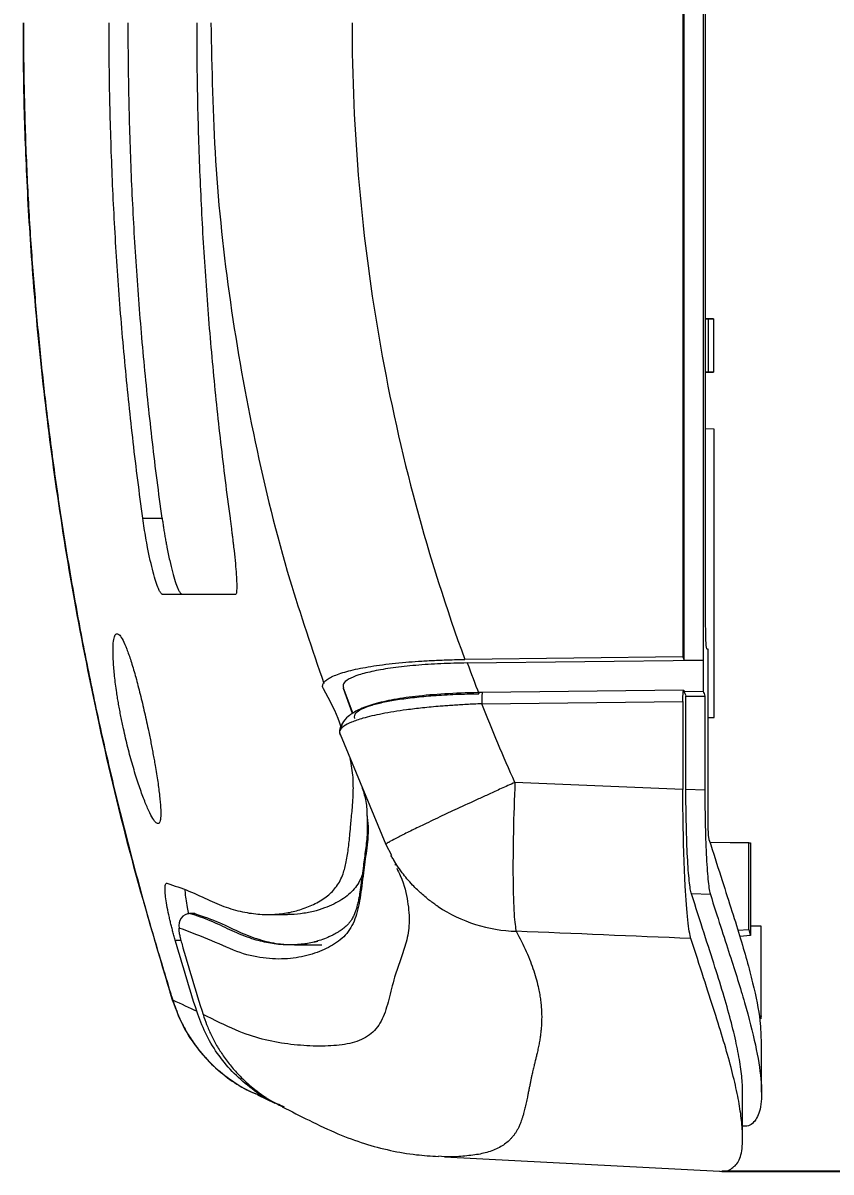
# Model space of a CAD drawing. Header units: inches. Extents: x 2021 to 3023, y 1089 to 1338.
# Drawn here: x 2209.61 to 2230.89, y 1208.26 to 1238.54 of the extents above; entities that cross this region are included whole.
import ezdxf

# ---------------------------------------------------------------- set-up
doc = ezdxf.new("R2010")
doc.units = ezdxf.units.IN
doc.styles.get("Standard").update_dxf_attribs({"font": 'txt', "bigfont": 'gbcbig.shx'})
doc.dimstyles.new('2', dxfattribs={"dimtxt": 2, "dimasz": 1.5, "dimexe": 0.18, "dimexo": 0.0625, "dimgap": 0.1, "dimtad": 0, "dimzin": 9, "dimdsep": 46, "dimtxsty": 'Standard', "dimcen": 0.5, "dimclrd": 3, "dimclre": 3, "dimadec": 0, "dimazin": 2, "dimtfac": 1, "dimtofl": 0, "dimtmove": 0, "dimatfit": 3, "dimfxl": 1, "dimtolj": 1, "dimtzin": 0, "dimarcsym": 0})

# ---------------------------------------------------------------- blocks, each defined once
blk = doc.blocks.new('*D107')
at = {"color": 3, "lineweight": -2}
for p, q in [((2228.104, 1268.799), (2235.03, 1268.799)), ((2234.85, 1267.299), (2234.85, 1242.472)), ((2234.85, 1209.779), (2234.85, 1234.606)), ((2228.017, 1208.279), (2235.03, 1208.279))]:
    blk.add_line(p, q, dxfattribs=at)
at = {"color": 3}
for points in [[(2234.6, 1267.299), (2235.1, 1267.299), (2234.85, 1268.799)], [(2234.6, 1209.779), (2235.1, 1209.779), (2234.85, 1208.279)]]:
    blk.add_solid(points, dxfattribs=at)
at = {"layer": 'Defpoints', "color": 0}
for p in [(2228.042, 1268.799), (2234.85, 1268.799), (2227.954, 1208.279)]:
    blk.add_point(p, dxfattribs=at)
at = {"color": 0, "insert": (2234.85, 1238.539), "char_height": 2, "attachment_point": 5, "rotation": 90}
blk.add_mtext('\\A1;60.52', dxfattribs=at)

msp = doc.modelspace()

# ---------------------------------------------------------------- linework, layer by layer
at = {"color": 7, "linetype": 'Continuous', "lineweight": 15}
for p, q in [((2227.025, 1221.742), (2227.025, 1255.329)), ((2227.526, 1255.329), (2227.526, 1221.742)), ((2226.993, 1255.242), (2226.993, 1221.829)), ((2227.593, 1222.636), (2227.593, 1254.435)), ((2227.8, 1230.736), (2227.593, 1230.737)), ((2227.593, 1230.736), (2227.658, 1230.736)), ((2227.658, 1230.736), (2227.8, 1230.736)), ((2227.658, 1230.736), (2227.658, 1229.336)), ((2227.8, 1230.736), (2227.8, 1229.336)), ((2227.593, 1229.334), (2227.8, 1229.336)), ((2227.658, 1229.336), (2227.593, 1229.335)), ((2227.8, 1229.336), (2227.658, 1229.336)), ((2227.816, 1227.836), (2227.593, 1227.837)), ((2227.816, 1224.036), (2227.816, 1227.836)), ((2212.769, 1225.486), (2213.278, 1225.486)), ((2227.816, 1220.236), (2227.816, 1224.036)), ((2227.658, 1222.036), (2227.632, 1222.036)), ((2227.658, 1217.589), (2227.658, 1222.036)), ((2226.993, 1221.829), (2221.251, 1221.764)), ((2221.315, 1221.671), (2227.508, 1221.742)), ((2227.025, 1221.742), (2227.508, 1221.742)), ((2227.508, 1221.742), (2227.526, 1221.742)), ((2227.526, 1221.742), (2227.526, 1220.928)), ((2218.046, 1221.018), (2218.297, 1220.338)), ((2227.012, 1220.953), (2221.709, 1220.893)), ((2227.027, 1220.923), (2227.526, 1220.928)), ((2221.695, 1220.594), (2226.993, 1220.655)), ((2226.993, 1220.655), (2226.993, 1218.34)), ((2227.073, 1220.793), (2227.572, 1220.799)), ((2227.073, 1218.34), (2227.073, 1220.793)), ((2227.572, 1220.799), (2227.572, 1218.319)), ((2227.658, 1220.234), (2227.816, 1220.236)), ((2217.964, 1219.798), (2219.165, 1216.885)), ((2226.993, 1218.34), (2222.569, 1218.524)), ((2219.166, 1216.885), (2219.315, 1216.604)), ((2227.706, 1216.945), (2228.77, 1216.936)), ((2228.728, 1216.936), (2227.706, 1216.944)), ((2228.728, 1214.652), (2228.728, 1216.936)), ((2228.728, 1216.936), (2228.77, 1216.936)), ((2228.77, 1216.936), (2228.77, 1214.49)), ((2219.406, 1216.372), (2219.42, 1216.342)), ((2214.135, 1215.068), (2213.997, 1215.068)), ((2216.061, 1215.043), (2216.579, 1215.043)), ((2228.442, 1214.627), (2228.728, 1214.652)), ((2228.77, 1214.49), (2228.492, 1214.465)), ((2229.052, 1214.736), (2228.77, 1214.738)), ((2229.052, 1212.37), (2229.052, 1214.736)), ((2216.762, 1214.243), (2217.486, 1214.243)), ((2213.482, 1212.993), (2213.543, 1212.795)), ((2213.497, 1212.98), (2213.489, 1212.988)), ((2228.999, 1212.366), (2229.052, 1212.37)), ((2229.066, 1210.361), (2229.066, 1211.667)), ((2215.791, 1210.29), (2216.247, 1210.074)), ((2228.566, 1209.161), (2228.566, 1210.355)), ((2220.715, 1208.662), (2220.555, 1208.672)), ((2220.715, 1208.659), (2227.954, 1208.279))]:
    msp.add_line(p, q, dxfattribs=at)
at = {"color": 8, "linetype": 'Continuous', "lineweight": 15}
for p, q in [((2218.294, 1220.336), (2218.053, 1220.997)), ((2227.572, 1218.319), (2227.073, 1218.34)), ((2227.717, 1215.569), (2227.221, 1215.589)), ((2214.016, 1215.067), (2214.142, 1215.067)), ((2213.622, 1214.368), (2213.771, 1214.368))]:
    msp.add_line(p, q, dxfattribs=at)
at = {"color": 8, "linetype": 'Continuous', "lineweight": 15, "flags": 128}
for points in [[(2213.792, 1214.285), (2213.791, 1214.285), (2213.792, 1214.285)], [(2213.554, 1212.792), (2213.544, 1212.793), (2213.543, 1212.794)]]:
    msp.add_lwpolyline(points, dxfattribs=at)
at = {"color": 7, "linetype": 'Continuous', "lineweight": 15, "flags": 128}
msp.add_lwpolyline([(2214.356, 1212.409), (2214.356, 1212.409), (2214.357, 1212.409)], dxfattribs=at)
at = {"color": 8, "linetype": 'Continuous', "lineweight": 15}
msp.add_arc((2218.246, 1219.88), 0.295, 139.1684, 200.1491, dxfattribs=at)
at = {"color": 7, "linetype": 'Continuous', "lineweight": 15}
for centre, radius, start, end in [((2214.019, 1214.766), 0.301, 90.6314, 195.4284), ((2222.72, 1218.541), 3.942, 236.5314, 268.317)]:
    msp.add_arc(centre, radius, start, end, dxfattribs=at)
for points, knots in [([(2209.613, 1238.536), (2209.616, 1237.934), (2209.622, 1236.596), (2209.699, 1234.44), (2209.847, 1231.989), (2210.092, 1229.297), (2210.454, 1226.389), (2210.952, 1223.274), (2211.614, 1219.963), (2212.441, 1216.499), (2213.136, 1214.166), (2213.488, 1212.987)], [0, 0, 0, 0, 0.069611, 0.154754, 0.249419, 0.353607, 0.467318, 0.588269, 0.718405, 0.857728, 1, 1, 1, 1]), ([(2209.624, 1238.536), (2209.625, 1238.211), (2209.627, 1237.57), (2209.644, 1236.62), (2209.669, 1235.693), (2209.704, 1234.788), (2209.747, 1233.906), (2209.797, 1233.047), (2209.855, 1232.211), (2209.919, 1231.398), (2209.988, 1230.607), (2210.063, 1229.84), (2210.141, 1229.096), (2210.267, 1227.997), (2210.455, 1226.546), (2210.727, 1224.747), (2211.033, 1222.976), (2211.371, 1221.235), (2211.74, 1219.524), (2212.137, 1217.844), (2212.563, 1216.194), (2213.012, 1214.574), (2213.336, 1213.509), (2213.497, 1212.98)], [0, 0, 0, 0, 0.037486, 0.0741054, 0.1098607, 0.1447534, 0.1787839, 0.2119522, 0.2442579, 0.2757003, 0.306279, 0.3359934, 0.3648432, 0.3928281, 0.4638672, 0.5340081, 0.6032523, 0.671602, 0.7390598, 0.805628, 0.8713077, 0.9360989, 1, 1, 1, 1]), ([(2212.769, 1225.486), (2212.724, 1225.819), (2212.635, 1226.486), (2212.514, 1227.487), (2212.404, 1228.49), (2212.304, 1229.493), (2212.214, 1230.497), (2212.135, 1231.501), (2212.067, 1232.506), (2212.009, 1233.511), (2211.962, 1234.516), (2211.925, 1235.521), (2211.899, 1236.526), (2211.882, 1237.531), (2211.88, 1238.201), (2211.879, 1238.536)], [0, 0, 0, 0, 0.07709, 0.154155, 0.231194, 0.308208, 0.385195, 0.462153, 0.539083, 0.615981, 0.692847, 0.76968, 0.846481, 0.923253, 1, 1, 1, 1]), ([(2213.278, 1225.486), (2213.233, 1225.819), (2213.143, 1226.485), (2213.022, 1227.486), (2212.911, 1228.488), (2212.811, 1229.491), (2212.721, 1230.495), (2212.642, 1231.5), (2212.573, 1232.505), (2212.515, 1233.51), (2212.467, 1234.515), (2212.43, 1235.521), (2212.404, 1236.526), (2212.387, 1237.531), (2212.385, 1238.201), (2212.384, 1238.536)], [0, 0, 0, 0, 0.077075, 0.154104, 0.231102, 0.308088, 0.385075, 0.462059, 0.539026, 0.61596, 0.692843, 0.769673, 0.846465, 0.923235, 1, 1, 1, 1]), ([(2214.187, 1238.536), (2214.188, 1238.2), (2214.19, 1237.528), (2214.206, 1236.52), (2214.232, 1235.513), (2214.269, 1234.506), (2214.316, 1233.499), (2214.373, 1232.494), (2214.44, 1231.489), (2214.518, 1230.485), (2214.607, 1229.483), (2214.706, 1228.481), (2214.815, 1227.481), (2214.934, 1226.482), (2215.022, 1225.818), (2215.066, 1225.486)], [0, 0, 0, 0, 0.077013, 0.154008, 0.230987, 0.307955, 0.384911, 0.461855, 0.538785, 0.615701, 0.692599, 0.769479, 0.846339, 0.92318, 1, 1, 1, 1]), ([(2214.564, 1238.535), (2214.587, 1237.324), (2214.633, 1234.865), (2215.033, 1231.175), (2215.689, 1227.488), (2216.512, 1224.126), (2217.228, 1222.036), (2217.54, 1221.127)], [0, 0, 0, 0, 0.204694, 0.415646, 0.626603, 0.837561, 1, 1, 1, 1]), ([(2218.279, 1238.536), (2218.279, 1235.682), (2218.53, 1232.828), (2219.525, 1227.209), (2220.27, 1224.443), (2221.251, 1221.764)], [0, 0, 0, 0, 0.5, 0.5, 1, 1, 1, 1]), ([(2213.291, 1223.477), (2213.286, 1223.477), (2213.276, 1223.479), (2213.259, 1223.493), (2213.241, 1223.514), (2213.222, 1223.544), (2213.202, 1223.583), (2213.167, 1223.661), (2213.114, 1223.807), (2213.041, 1224.059), (2212.966, 1224.364), (2212.902, 1224.675), (2212.849, 1224.964), (2212.806, 1225.222), (2212.781, 1225.398), (2212.769, 1225.486)], [0, 0, 0, 0, 0.0420122, 0.0837154, 0.1252928, 0.1669293, 0.2088092, 0.2511136, 0.3759303, 0.5011171, 0.6258172, 0.7504308, 0.8340479, 0.9167641, 1, 1, 1, 1]), ([(2213.278, 1225.486), (2213.284, 1225.442), (2213.296, 1225.354), (2213.316, 1225.224), (2213.336, 1225.095), (2213.358, 1224.969), (2213.38, 1224.843), (2213.419, 1224.639), (2213.476, 1224.366), (2213.55, 1224.062), (2213.624, 1223.81), (2213.684, 1223.646), (2213.732, 1223.548), (2213.768, 1223.495), (2213.789, 1223.489), (2213.799, 1223.486)], [0, 0, 0, 0, 0.041791, 0.083273, 0.124621, 0.166013, 0.207628, 0.24964, 0.375302, 0.501053, 0.626594, 0.751871, 0.835013, 0.917247, 1, 1, 1, 1]), ([(2215.066, 1225.486), (2215.072, 1225.442), (2215.083, 1225.354), (2215.1, 1225.224), (2215.117, 1225.095), (2215.132, 1224.968), (2215.147, 1224.843), (2215.171, 1224.639), (2215.2, 1224.366), (2215.227, 1224.06), (2215.242, 1223.806), (2215.244, 1223.639), (2215.238, 1223.54), (2215.226, 1223.486), (2215.214, 1223.48), (2215.207, 1223.477)], [0, 0, 0, 0, 0.042019, 0.083661, 0.1251, 0.166515, 0.208083, 0.249981, 0.37495, 0.499634, 0.624654, 0.749506, 0.833193, 0.916191, 1, 1, 1, 1]), ([(2215.207, 1223.477), (2215.139, 1223.477), (2215.008, 1223.477), (2214.814, 1223.477), (2214.634, 1223.477), (2214.468, 1223.477), (2214.264, 1223.477), (2214.003, 1223.477), (2213.667, 1223.477), (2213.417, 1223.477), (2213.291, 1223.477)], [0, 0, 0, 0, 0.124663, 0.238435, 0.341353, 0.433444, 0.514723, 0.672469, 0.834201, 1, 1, 1, 1]), ([(2227.632, 1222.036), (2227.622, 1222.036), (2227.612, 1222.101), (2227.597, 1222.322), (2227.593, 1222.477), (2227.593, 1222.636)], [0, 0, 0, 0, 0.5, 0.5, 1, 1, 1, 1]), ([(2212.259, 1219.936), (2212.248, 1219.991), (2212.224, 1220.1), (2212.191, 1220.263), (2212.16, 1220.424), (2212.131, 1220.583), (2212.105, 1220.74), (2212.066, 1220.994), (2212.021, 1221.331), (2211.989, 1221.711), (2211.98, 1222.022), (2211.994, 1222.258), (2212.029, 1222.406), (2212.085, 1222.458), (2212.158, 1222.418), (2212.246, 1222.279), (2212.346, 1222.049), (2212.454, 1221.737), (2212.569, 1221.353), (2212.666, 1220.986), (2212.743, 1220.673), (2212.799, 1220.432), (2212.855, 1220.185), (2212.89, 1220.019), (2212.908, 1219.936)], [0, 0, 0, 0, 0.021158, 0.042083, 0.062864, 0.083593, 0.104362, 0.125262, 0.186706, 0.247405, 0.308464, 0.369615, 0.430362, 0.492177, 0.554759, 0.616823, 0.680326, 0.744222, 0.807805, 0.872012, 0.904206, 0.936063, 0.967891, 1, 1, 1, 1]), ([(2217.524, 1220.993), (2217.519, 1221.005), (2217.507, 1221.029), (2217.503, 1221.065), (2217.508, 1221.101), (2217.524, 1221.136), (2217.549, 1221.171), (2217.583, 1221.205), (2217.625, 1221.239), (2217.731, 1221.306), (2217.963, 1221.404), (2218.415, 1221.521), (2218.996, 1221.619), (2219.556, 1221.682), (2220.037, 1221.718), (2220.409, 1221.739), (2220.817, 1221.756), (2221.104, 1221.761), (2221.251, 1221.764)], [0, 0, 0, 0, 0.0318255, 0.0634286, 0.0947587, 0.1257656, 0.1564003, 0.1866158, 0.2163674, 0.2456132, 0.3689036, 0.4919643, 0.6152972, 0.7440561, 0.8011499, 0.8632538, 0.9297707, 1, 1, 1, 1]), ([(2221.315, 1221.671), (2221.08, 1221.667), (2220.614, 1221.657), (2219.951, 1221.612), (2219.349, 1221.547), (2218.839, 1221.46), (2218.437, 1221.358), (2218.169, 1221.243), (2218.028, 1221.128), (2218.045, 1221.054), (2218.053, 1221.02)], [0, 0, 0, 0, 0.131301, 0.260721, 0.390472, 0.518759, 0.645399, 0.771677, 0.896945, 1, 1, 1, 1]), ([(2217.986, 1220.01), (2217.975, 1220.044), (2217.885, 1220.331), (2217.694, 1220.682), (2217.524, 1220.993)], [0, 0, 0, 0, 0.115648, 1, 1, 1, 1]), ([(2221.708, 1220.892), (2221.41, 1220.885), (2220.835, 1220.871), (2220.048, 1220.807), (2219.386, 1220.716), (2218.854, 1220.596), (2218.45, 1220.449), (2218.175, 1220.278), (2218.013, 1220.095), (2217.99, 1219.969), (2217.979, 1219.911)], [0, 0, 0, 0, 0.167331, 0.322311, 0.465372, 0.596799, 0.71656, 0.824224, 0.919005, 1, 1, 1, 1]), ([(2218.352, 1220.21), (2218.346, 1220.26), (2218.337, 1220.345), (2218.523, 1220.461), (2218.76, 1220.553), (2219.081, 1220.636), (2219.469, 1220.708), (2219.919, 1220.768), (2220.435, 1220.815), (2221.007, 1220.849), (2221.417, 1220.857), (2221.621, 1220.861)], [0, 0, 0, 0, 0.154215, 0.258468, 0.362715, 0.464153, 0.565609, 0.668414, 0.771249, 0.885603, 1, 1, 1, 1]), ([(2221.714, 1220.889), (2221.711, 1220.896), (2221.709, 1220.897), (2221.704, 1220.876), (2221.701, 1220.855), (2221.698, 1220.795), (2221.696, 1220.756), (2221.695, 1220.675), (2221.695, 1220.633), (2221.695, 1220.594)], [0, 0, 0, 0, 0.25, 0.25, 0.5, 0.5, 0.75, 0.75, 1, 1, 1, 1]), ([(2226.993, 1220.655), (2226.994, 1220.688), (2226.994, 1220.756), (2226.998, 1220.846), (2227.003, 1220.913), (2227.008, 1220.949), (2227.011, 1220.949), (2227.012, 1220.949)], [0, 0, 0, 0, 0.228791, 0.457583, 0.686376, 0.915169, 1, 1, 1, 1]), ([(2221.695, 1220.594), (2221.627, 1220.592), (2221.494, 1220.587), (2221.297, 1220.577), (2221.11, 1220.566), (2220.932, 1220.555), (2220.764, 1220.543), (2220.495, 1220.522), (2220.138, 1220.488), (2219.61, 1220.425), (2219.058, 1220.335), (2218.579, 1220.224), (2218.251, 1220.112), (2218.08, 1220.022), (2217.995, 1219.948), (2217.957, 1219.891), (2217.944, 1219.834), (2217.96, 1219.797), (2217.968, 1219.778)], [0, 0, 0, 0, 0.0326147, 0.06414, 0.0944858, 0.1235682, 0.1513103, 0.1776425, 0.2581391, 0.3347667, 0.4656623, 0.5923076, 0.6921082, 0.7922956, 0.8426541, 0.8942134, 0.9467429, 1, 1, 1, 1]), ([(2212.908, 1219.936), (2212.92, 1219.88), (2212.943, 1219.77), (2212.976, 1219.606), (2213.007, 1219.444), (2213.037, 1219.284), (2213.066, 1219.127), (2213.111, 1218.873), (2213.165, 1218.537), (2213.214, 1218.159), (2213.242, 1217.85), (2213.246, 1217.618), (2213.224, 1217.472), (2213.176, 1217.423), (2213.105, 1217.463), (2213.011, 1217.602), (2212.898, 1217.831), (2212.771, 1218.142), (2212.638, 1218.524), (2212.525, 1218.89), (2212.438, 1219.201), (2212.375, 1219.442), (2212.315, 1219.687), (2212.278, 1219.852), (2212.259, 1219.936)], [0, 0, 0, 0, 0.021246, 0.042274, 0.063174, 0.084035, 0.10495, 0.12601, 0.187659, 0.248494, 0.30948, 0.370332, 0.43055, 0.491799, 0.55391, 0.615684, 0.679254, 0.743453, 0.807425, 0.872011, 0.904283, 0.936169, 0.967973, 1, 1, 1, 1]), ([(2213.405, 1215.867), (2213.599, 1215.802), (2214, 1215.669), (2214.534, 1215.404), (2215.04, 1215.199), (2215.515, 1215.081), (2215.979, 1215.033), (2216.333, 1215.049), (2216.595, 1215.09), (2216.774, 1215.129), (2216.955, 1215.182), (2217.135, 1215.249), (2217.314, 1215.332), (2217.482, 1215.427), (2217.635, 1215.534), (2217.767, 1215.651), (2217.878, 1215.784), (2217.971, 1215.938), (2218.04, 1216.101), (2218.09, 1216.267), (2218.129, 1216.436), (2218.161, 1216.62), (2218.185, 1216.796), (2218.205, 1216.977), (2218.225, 1217.174), (2218.244, 1217.389), (2218.265, 1217.604), (2218.283, 1217.797), (2218.299, 1217.983), (2218.309, 1218.155), (2218.314, 1218.325), (2218.313, 1218.493), (2218.304, 1218.758), (2218.262, 1218.982), (2218.232, 1219.149)], [0, 0, 0, 0, 0.052185, 0.107337, 0.161163, 0.217631, 0.27276, 0.331868, 0.357524, 0.382965, 0.409888, 0.439991, 0.469812, 0.502451, 0.533627, 0.563114, 0.592757, 0.623431, 0.654861, 0.678782, 0.703902, 0.731085, 0.756502, 0.774484, 0.8007, 0.828966, 0.849767, 0.873139, 0.891287, 0.908057, 0.92527, 0.941445, 0.956582, 1, 1, 1, 1]), ([(2218.534, 1218.415), (2218.573, 1218.297), (2218.659, 1218.033), (2218.667, 1217.811), (2218.67, 1217.688)], [0, 0, 0, 0, 0.44713, 1, 1, 1, 1]), ([(2222.569, 1218.524), (2222.507, 1218.496), (2222.386, 1218.441), (2222.211, 1218.362), (2222.046, 1218.287), (2221.892, 1218.217), (2221.749, 1218.151), (2221.461, 1218.019), (2221.062, 1217.835), (2220.56, 1217.599), (2220.13, 1217.395), (2219.758, 1217.213), (2219.477, 1217.072), (2219.313, 1216.984), (2219.228, 1216.935), (2219.186, 1216.909), (2219.164, 1216.89), (2219.165, 1216.886), (2219.166, 1216.883)], [0, 0, 0, 0, 0.033373, 0.0650623, 0.0950633, 0.1233747, 0.1499987, 0.1749405, 0.2860876, 0.3828074, 0.4964589, 0.5967555, 0.705351, 0.805665, 0.8556599, 0.9051481, 0.9524671, 1, 1, 1, 1]), ([(2222.569, 1218.524), (2222.552, 1218.1), (2222.537, 1217.651), (2222.519, 1216.776), (2222.516, 1216.352), (2222.523, 1215.614), (2222.533, 1215.301), (2222.562, 1214.836), (2222.582, 1214.682), (2222.604, 1214.601)], [0, 0, 0, 0, 0.25, 0.25, 0.5, 0.5, 0.75, 0.75, 1, 1, 1, 1]), ([(2227.204, 1214.411), (2227.175, 1214.5), (2227.148, 1214.665), (2227.096, 1215.14), (2227.074, 1215.44), (2227.044, 1215.977), (2227.036, 1216.166), (2227.021, 1216.564), (2227.014, 1216.774), (2226.999, 1217.427), (2226.993, 1217.876), (2226.993, 1218.34)], [0, 0, 0, 0, 0.25, 0.25, 0.5, 0.5, 0.625, 0.625, 0.75, 0.75, 1, 1, 1, 1]), ([(2227.218, 1215.589), (2227.198, 1215.652), (2227.179, 1215.767), (2227.144, 1216.1), (2227.128, 1216.31), (2227.101, 1216.811), (2227.091, 1217.091), (2227.077, 1217.7), (2227.073, 1218.015), (2227.073, 1218.34)], [0, 0, 0, 0, 0.25, 0.25, 0.5, 0.5, 0.75, 0.75, 1, 1, 1, 1]), ([(2227.572, 1218.319), (2227.572, 1217.994), (2227.576, 1217.678), (2227.59, 1217.068), (2227.601, 1216.788), (2227.627, 1216.288), (2227.643, 1216.078), (2227.678, 1215.746), (2227.697, 1215.631), (2227.717, 1215.569)], [0, 0, 0, 0, 0.25, 0.25, 0.5, 0.5, 0.75, 0.75, 1, 1, 1, 1]), ([(2218.673, 1217.658), (2218.679, 1217.504), (2218.69, 1217.187), (2218.634, 1216.751), (2218.583, 1216.371), (2218.546, 1216.063), (2218.515, 1215.812), (2218.484, 1215.608), (2218.454, 1215.443), (2218.426, 1215.316), (2218.396, 1215.204), (2218.368, 1215.121), (2218.345, 1215.063), (2218.326, 1215.017), (2218.302, 1214.968), (2218.271, 1214.914), (2218.233, 1214.857), (2218.189, 1214.803), (2218.144, 1214.756), (2218.102, 1214.717), (2218.062, 1214.683), (2218.017, 1214.649), (2217.963, 1214.611), (2217.896, 1214.569), (2217.818, 1214.525), (2217.733, 1214.481), (2217.615, 1214.428), (2217.472, 1214.372), (2217.348, 1214.339), (2217.292, 1214.324)], [0, 0, 0, 0, 0.076807, 0.158303, 0.239667, 0.293907, 0.348142, 0.404219, 0.438864, 0.474693, 0.508955, 0.53796, 0.555705, 0.572193, 0.59222, 0.616137, 0.643944, 0.673218, 0.699084, 0.721197, 0.739558, 0.758807, 0.781465, 0.807923, 0.837959, 0.868253, 0.897692, 0.954009, 1, 1, 1, 1]), ([(2227.689, 1217), (2227.68, 1217.028), (2227.672, 1217.102), (2227.661, 1217.316), (2227.658, 1217.45), (2227.658, 1217.589)], [0, 0, 0, 0, 0.5, 0.5, 1, 1, 1, 1]), ([(2227.689, 1217), (2227.792, 1216.675), (2227.998, 1216.025), (2228.261, 1215.208), (2228.568, 1214.236), (2228.851, 1213.213), (2229.043, 1212.271), (2229.049, 1211.849), (2229.052, 1211.667)], [0, 0, 0, 0, 0.117304, 0.234629, 0.351958, 0.586911, 0.821518, 1, 1, 1, 1]), ([(2219.367, 1216.499), (2219.348, 1216.528), (2219.326, 1216.561), (2219.309, 1216.596), (2219.307, 1216.6)], [0, 0, 0, 0, 0.9014032, 1, 1, 1, 1]), ([(2219.365, 1216.497), (2219.379, 1216.467), (2219.408, 1216.406), (2219.426, 1216.364), (2219.436, 1216.342)], [0, 0, 0, 0, 0.50023, 1, 1, 1, 1]), ([(2218.549, 1216.089), (2218.536, 1216.055), (2218.508, 1215.983), (2218.442, 1215.856), (2218.34, 1215.711), (2218.192, 1215.564), (2218.012, 1215.432), (2217.8, 1215.315), (2217.551, 1215.207), (2217.259, 1215.116), (2216.934, 1215.061), (2216.703, 1215.037), (2216.584, 1215.043), (2216.579, 1215.044)], [0, 0, 0, 0, 0.04761, 0.102061, 0.197448, 0.296904, 0.399054, 0.50611, 0.618073, 0.742733, 0.876769, 0.99564, 1, 1, 1, 1]), ([(2213.622, 1214.368), (2213.611, 1214.409), (2213.587, 1214.491), (2213.554, 1214.612), (2213.523, 1214.732), (2213.494, 1214.849), (2213.455, 1215.02), (2213.411, 1215.233), (2213.373, 1215.462), (2213.354, 1215.648), (2213.353, 1215.766), (2213.363, 1215.834), (2213.38, 1215.867), (2213.396, 1215.867), (2213.405, 1215.867)], [0, 0, 0, 0, 0.052672, 0.104576, 0.15605, 0.207444, 0.259106, 0.385409, 0.509768, 0.632038, 0.754966, 0.836519, 0.917675, 1, 1, 1, 1]), ([(2213.879, 1215.698), (2213.879, 1215.678), (2213.879, 1215.617), (2213.898, 1215.457), (2213.929, 1215.259), (2213.961, 1215.113), (2213.974, 1215.054)], [0, 0, 0, 0, 0.149049, 0.4664272, 0.7873248, 1, 1, 1, 1]), ([(2228.56, 1210.366), (2228.561, 1210.43), (2228.565, 1210.619), (2228.518, 1211.023), (2228.424, 1211.559), (2228.279, 1212.173), (2228.087, 1212.862), (2227.846, 1213.643), (2227.561, 1214.52), (2227.332, 1215.233), (2227.218, 1215.589)], [0, 0, 0, 0, 0.067723, 0.200474, 0.333354, 0.466234, 0.599564, 0.732893, 0.86645, 1, 1, 1, 1]), ([(2227.717, 1215.569), (2227.809, 1215.283), (2227.991, 1214.711), (2228.309, 1213.733), (2228.646, 1212.659), (2228.925, 1211.573), (2229.07, 1210.677), (2229.076, 1209.992), (2228.925, 1209.608), (2228.752, 1209.456), (2228.586, 1209.466), (2228.566, 1209.467)], [0, 0, 0, 0, 0.066233, 0.132468, 0.265131, 0.407717, 0.550306, 0.693332, 0.836354, 0.980705, 1, 1, 1, 1]), ([(2214.142, 1215.067), (2214.361, 1214.992), (2214.797, 1214.841), (2215.368, 1214.547), (2215.896, 1214.357), (2216.49, 1214.228), (2216.87, 1214.26), (2217.1, 1214.279)], [0, 0, 0, 0, 0.180271, 0.36055, 0.540895, 0.721243, 1, 1, 1, 1]), ([(2213.729, 1214.686), (2213.727, 1214.686), (2213.723, 1214.686), (2213.719, 1214.678), (2213.717, 1214.663), (2213.717, 1214.639), (2213.72, 1214.601), (2213.731, 1214.534), (2213.748, 1214.451), (2213.771, 1214.361), (2213.785, 1214.31), (2213.792, 1214.285)], [0, 0, 0, 0, 0.080677, 0.159691, 0.238533, 0.318701, 0.437328, 0.556628, 0.759357, 0.87913, 1, 1, 1, 1]), ([(2217.378, 1214.336), (2217.332, 1214.324), (2217.229, 1214.298), (2217.089, 1214.275), (2216.964, 1214.259), (2216.867, 1214.251), (2216.767, 1214.245), (2216.664, 1214.242), (2216.559, 1214.243), (2216.465, 1214.248), (2216.369, 1214.255), (2216.308, 1214.262), (2216.27, 1214.267)], [0, 0, 0, 0, 0.137998, 0.309569, 0.397181, 0.485691, 0.575101, 0.665411, 0.756618, 0.848622, 0.905908, 1, 1, 1, 1]), ([(2227.954, 1208.281), (2227.962, 1208.279), (2228.109, 1208.255), (2228.293, 1208.345), (2228.498, 1208.541), (2228.571, 1208.916), (2228.566, 1209.377), (2228.514, 1209.85), (2228.415, 1210.389), (2228.269, 1211.003), (2228.075, 1211.691), (2227.833, 1212.471), (2227.547, 1213.346), (2227.318, 1214.056), (2227.204, 1214.411)], [0, 0, 0, 0, 0.0066417, 0.1263517, 0.2462991, 0.3662431, 0.4452407, 0.5242389, 0.6033126, 0.682386, 0.761724, 0.8410609, 0.9205323, 1, 1, 1, 1]), ([(2213.497, 1212.98), (2213.506, 1212.949), (2213.525, 1212.887), (2213.544, 1212.824), (2213.554, 1212.792)], [0, 0, 0, 0, 0.494306, 1, 1, 1, 1]), ([(2213.543, 1212.794), (2213.647, 1212.52), (2213.813, 1212.08), (2214.184, 1211.53), (2214.569, 1211.09), (2215.064, 1210.684), (2215.553, 1210.38), (2215.892, 1210.27), (2216.01, 1210.231)], [0, 0, 0, 0, 0.2368125, 0.3788742, 0.5365425, 0.7098821, 0.8989177, 1, 1, 1, 1]), ([(2216.499, 1209.969), (2216.365, 1210.027), (2216.041, 1210.165), (2215.576, 1210.483), (2215.111, 1210.898), (2214.72, 1211.381), (2214.399, 1211.913), (2214.259, 1212.299), (2214.189, 1212.492)], [0, 0, 0, 0, 0.1232087, 0.2994715, 0.4751906, 0.6513469, 0.8257699, 1, 1, 1, 1]), ([(2214.356, 1212.409), (2214.386, 1212.32), (2214.447, 1212.137), (2214.567, 1211.865), (2214.712, 1211.588), (2214.887, 1211.312), (2215.092, 1211.039), (2215.349, 1210.753), (2215.688, 1210.445), (2216.061, 1210.175), (2216.334, 1210.035), (2216.44, 1209.981)], [0, 0, 0, 0, 0.085625, 0.17592, 0.270861, 0.370361, 0.474266, 0.581496, 0.720765, 0.891612, 1, 1, 1, 1]), ([(2216.438, 1209.978), (2216.68, 1209.855), (2217.21, 1209.584), (2217.894, 1209.263), (2218.585, 1209.001), (2219.267, 1208.823), (2219.92, 1208.709), (2220.359, 1208.68), (2220.554, 1208.667)], [0, 0, 0, 0, 0.1635507, 0.3584595, 0.5416539, 0.7128317, 0.8719692, 1, 1, 1, 1])]:
    msp.add_open_spline(points, degree=3, knots=knots, dxfattribs=at)
for points in [[(2226.993, 1221.829), (2227.004, 1221.8), (2227.014, 1221.771), (2227.025, 1221.742)], [(2221.315, 1221.671), (2221.415, 1221.401), (2221.517, 1221.13), (2221.621, 1220.861)], [(2227.016, 1220.953), (2227.016, 1220.952), (2227.017, 1220.951), (2227.017, 1220.95)], [(2227.017, 1220.95), (2227.036, 1220.897), (2227.055, 1220.845), (2227.073, 1220.793)], [(2227.526, 1220.928), (2227.542, 1220.885), (2227.557, 1220.842), (2227.572, 1220.799)], [(2222.569, 1218.524), (2222.262, 1219.207), (2221.971, 1219.898), (2221.695, 1220.594)], [(2227.204, 1214.411), (2225.67, 1214.474), (2224.137, 1214.538), (2222.604, 1214.601)], [(2228.728, 1214.652), (2228.742, 1214.597), (2228.757, 1214.543), (2228.77, 1214.49)], [(2214.189, 1212.492), (2213.993, 1213.115), (2213.804, 1213.741), (2213.622, 1214.368)], [(2213.792, 1214.285), (2213.973, 1213.658), (2214.161, 1213.032), (2214.356, 1212.409)], [(2213.554, 1212.792), (2213.783, 1212.69), (2213.994, 1212.589), (2214.189, 1212.492)], [(2229.052, 1212.37), (2229.049, 1212.345), (2229.045, 1212.319), (2229.042, 1212.295)]]:
    msp.add_open_spline(points, degree=3, dxfattribs=at)
at = {"color": 8, "linetype": 'Continuous', "lineweight": 15}
for points, knots in [([(2218.67, 1217.688), (2218.683, 1217.578), (2218.725, 1217.23), (2218.656, 1216.715), (2218.57, 1216.076), (2218.499, 1215.466), (2218.377, 1214.903), (2218.13, 1214.482), (2217.729, 1214.196), (2217.241, 1213.984), (2216.668, 1213.864), (2216.029, 1213.866), (2215.34, 1214.002), (2214.611, 1214.356), (2214.023, 1214.576), (2213.729, 1214.686)], [0, 0, 0, 0, 0.0300513, 0.0953289, 0.1606402, 0.2461582, 0.3316568, 0.4171365, 0.5003957, 0.5836604, 0.6669369, 0.7502236, 0.8335228, 0.9168019, 1, 1, 1, 1]), ([(2220.546, 1215.253), (2220.546, 1215.253), (2220.546, 1215.253), (2220.545, 1215.254), (2220.544, 1215.254), (2220.542, 1215.256), (2220.538, 1215.259), (2220.529, 1215.264), (2220.512, 1215.276), (2220.479, 1215.299), (2220.434, 1215.33), (2220.378, 1215.371), (2220.31, 1215.422), (2220.217, 1215.497), (2220.111, 1215.588), (2219.992, 1215.698), (2219.863, 1215.829), (2219.728, 1215.98), (2219.59, 1216.155), (2219.469, 1216.325), (2219.397, 1216.447), (2219.367, 1216.499)], [0, 0, 0, 0, 0.0001536, 0.000414, 0.0012548, 0.0025092, 0.0050187, 0.0100369, 0.0200739, 0.0401461, 0.0802861, 0.1137338, 0.1605208, 0.2272694, 0.32063, 0.4031185, 0.5089232, 0.6380435, 0.7547642, 0.8959221, 1, 1, 1, 1]), ([(2219.457, 1216.263), (2219.489, 1216.198), (2219.654, 1215.857), (2219.758, 1215.377), (2219.803, 1214.798), (2219.715, 1214.308), (2219.561, 1213.87), (2219.391, 1213.392), (2219.267, 1212.866), (2219.12, 1212.33), (2218.859, 1211.921), (2218.428, 1211.675), (2217.885, 1211.581), (2217.261, 1211.567), (2216.588, 1211.62), (2215.907, 1211.745), (2215.253, 1211.966), (2214.654, 1212.262), (2214.356, 1212.409)], [0, 0, 0, 0, 0.011298, 0.059056, 0.107003, 0.155178, 0.203672, 0.252486, 0.329065, 0.405301, 0.481189, 0.555136, 0.629243, 0.703517, 0.777867, 0.852285, 0.926395, 1, 1, 1, 1]), ([(2216.27, 1214.267), (2216.242, 1214.27), (2216.146, 1214.281), (2215.902, 1214.327), (2215.536, 1214.43), (2215.066, 1214.634), (2214.568, 1214.882), (2214.196, 1215.007), (2214.016, 1215.067)], [0, 0, 0, 0, 0.0423566, 0.1474669, 0.3640995, 0.5767518, 0.7952226, 1, 1, 1, 1]), ([(2222.604, 1214.601), (2222.697, 1214.42), (2222.885, 1214.052), (2223.075, 1213.551), (2223.175, 1213.185), (2223.223, 1212.932), (2223.247, 1212.778), (2223.263, 1212.626), (2223.272, 1212.476), (2223.275, 1212.327), (2223.271, 1212.177), (2223.262, 1212.044), (2223.249, 1211.925), (2223.235, 1211.815), (2223.216, 1211.694), (2223.191, 1211.561), (2223.163, 1211.431), (2223.136, 1211.315), (2223.114, 1211.225), (2223.093, 1211.142), (2223.07, 1211.047), (2223.043, 1210.933), (2223.017, 1210.818), (2222.995, 1210.716), (2222.976, 1210.624), (2222.957, 1210.528), (2222.937, 1210.428), (2222.917, 1210.327), (2222.899, 1210.236), (2222.882, 1210.155), (2222.866, 1210.08), (2222.85, 1210.006), (2222.833, 1209.936), (2222.816, 1209.868), (2222.796, 1209.792), (2222.774, 1209.714), (2222.749, 1209.64), (2222.725, 1209.573), (2222.702, 1209.515), (2222.681, 1209.465), (2222.655, 1209.411), (2222.623, 1209.351), (2222.582, 1209.285), (2222.539, 1209.224), (2222.493, 1209.168), (2222.391, 1209.058), (2222.201, 1208.912), (2221.886, 1208.779), (2221.514, 1208.7), (2221.135, 1208.667), (2220.865, 1208.651), (2220.734, 1208.66), (2220.715, 1208.662)], [0, 0, 0, 0, 0.039754, 0.080729, 0.121662, 0.13595, 0.150533, 0.165405, 0.180419, 0.195511, 0.211337, 0.227662, 0.238561, 0.250927, 0.264741, 0.280071, 0.297601, 0.311819, 0.323111, 0.331505, 0.343315, 0.360275, 0.376693, 0.389826, 0.402622, 0.416057, 0.431011, 0.446699, 0.462044, 0.473138, 0.485221, 0.498294, 0.509262, 0.520838, 0.533549, 0.54934, 0.563249, 0.575279, 0.588468, 0.59835, 0.606771, 0.622737, 0.638201, 0.653184, 0.667713, 0.681813, 0.743982, 0.809916, 0.875385, 0.94271, 0.991556, 1, 1, 1, 1]), ([(2213.554, 1212.792), (2213.609, 1212.633), (2213.714, 1212.331), (2213.922, 1211.936), (2214.194, 1211.52), (2214.56, 1211.095), (2215.045, 1210.695), (2215.461, 1210.432), (2215.719, 1210.331), (2215.795, 1210.301)], [0, 0, 0, 0, 0.145479, 0.274386, 0.384477, 0.574762, 0.758011, 0.928571, 1, 1, 1, 1])]:
    msp.add_open_spline(points, degree=3, knots=knots, dxfattribs=at)

# ---------------------------------------------------------------- dimensions: what is measured, and where the dimension line sits
dim = msp.add_linear_dim(base=(2234.85, 1268.799), p1=(2227.954, 1208.279), p2=(2228.042, 1268.799), angle=90, dimstyle='2')
dim.commit()
dim.dimension.update_dxf_attribs({"geometry": '*D107', "text_midpoint": (2234.85, 1238.539)})

doc.saveas('drawing.dxf')
